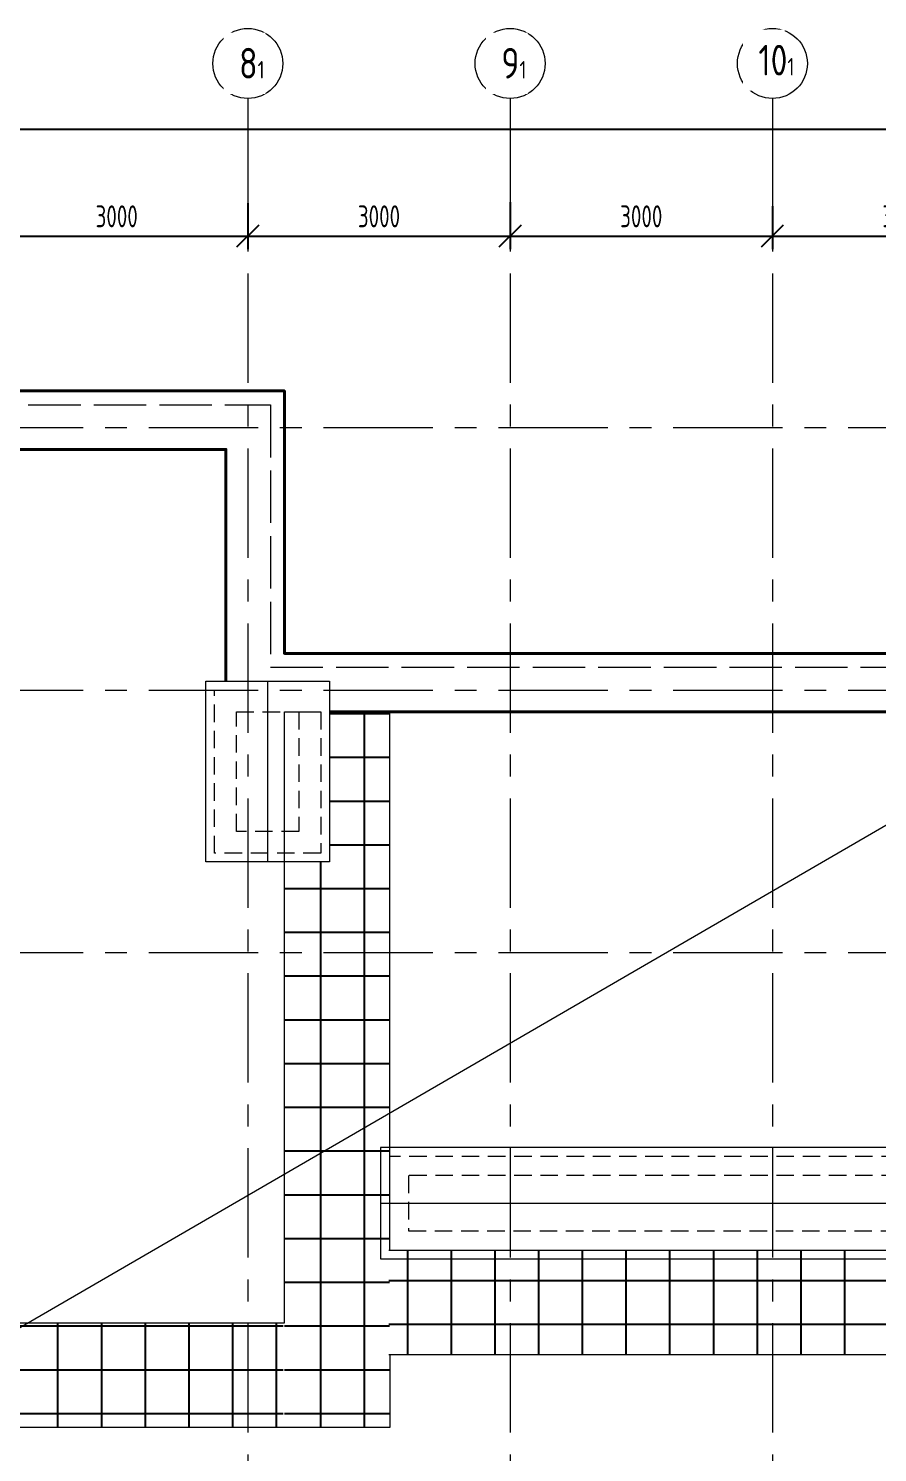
# Model space of a CAD drawing. Header units: millimetres. Extents: x -265044 to 366616, y 0 to 292181.
# Drawn here: x 207071 to 216783, y 118885 to 135163 of the extents above; entities that cross this region are included whole.
import ezdxf
from ezdxf import colors
from ezdxf.entities.mleader import LeaderData, LeaderLine
from ezdxf.math import Vec2, Vec3

# ---------------------------------------------------------------- set-up
doc = ezdxf.new("R2010")
doc.units = ezdxf.units.MM
doc.header["$MEASUREMENT"] = 0
doc.header["$PDMODE"] = 3
doc.header["$PDSIZE"] = -4
for name, pattern in [('ACAD_ISO02W100', [15, 12, -3]), ('CENTER', [2, 1.25, -0.25, 0.25, -0.25]), ('HIDDEN', [6, 4, -2])]:
    doc.linetypes.add(name, pattern=pattern)
doc.layers.get('0').update_dxf_attribs({"color": 250, "lineweight": 9})
doc.layers.get('Defpoints').update_dxf_attribs({"color": 6})
doc.layers.add('АР_Кровля дорожки', color=6, linetype='Continuous')
for name, color, linetype, lineweight in [('АР_Навесной фасад', 5, 'Continuous', 5), ('АР_Оси', 193, 'Continuous', 9), ('АР_Оси размеры', 164, 'Continuous', 9), ('АР_Отметки', 250, 'Continuous', 15), ('АР_тонкая линия', 250, 'Continuous', 0), ('перекр 0.3', 181, 'Continuous', 30), ('пунктир', 251, 'Continuous', 13)]:
    doc.layers.add(name, color=color, linetype=linetype, lineweight=lineweight)
doc.styles.add('ISOCPEUR', font='isocpeur.ttf', dxfattribs={"width": 0.7})
doc.styles.add('ГОСТ 2.304', font='isocpeur.ttf', dxfattribs={"width": 0.7})
doc.dimstyles.new('СПДС', dxfattribs={"dimscale": 100, "dimtxt": 2.5, "dimasz": 2.5, "dimexe": 1.5, "dimexo": 0, "dimgap": 1, "dimtad": 1, "dimdec": 0, "dimrnd": 1, "dimtxsty": 'ГОСТ 2.304', "dimblk": 'OBLIQUE', "dimcen": 2.5, "dimdle": 1.5, "dimadec": 0, "dimazin": 2, "dimtfac": 0.75, "dimtdec": 0, "dimtmove": 1, "dimatfit": 3, "dimfxl": 1, "dimtolj": 1, "dimarcsym": 1})

# ---------------------------------------------------------------- blocks, each defined once
blk = doc.blocks.new('_Oblique')
at = {"color": 8, "linetype": 'ByBlock', "lineweight": -2}
blk.add_line((-0.5, -0.5), (0.5, 0.5), dxfattribs=at)
blk = doc.blocks.new('*D466')
at = {"layer": 'Defpoints', "color": 0, "lineweight": 13, "ltscale": 100, "transparency": 16777216}
for p in [(206580.5529354189, 133172.8176671806), (209580.5529354189, 133167.0690190126), (209580.5529354189, 132790.7840057369)]:
    blk.add_point(p, dxfattribs=at)
at = {"layer": 'АР_Оси размеры', "color": 8, "lineweight": -2, "ltscale": 100, "transparency": 16777216}
for p, q in [((206580.5529354189, 133172.8176671806), (206580.5529354189, 132640.7840057369)), ((209580.5529354189, 133167.0690190126), (209580.5529354189, 132640.7840057369)), ((206430.5529354189, 132790.7840057369), (209730.5529354189, 132790.7840057369))]:
    blk.add_line(p, q, dxfattribs=at)
at = {"layer": 'АР_Оси размеры', "color": 8, "lineweight": -2, "ltscale": 100, "transparency": 16777216, "xscale": 250, "yscale": 250, "zscale": 250, "rotation": 180}
blk.add_blockref('_Oblique', (206580.5529354189, 132790.7840057369), dxfattribs=at)
at = {"layer": 'АР_Оси размеры', "color": 8, "lineweight": -2, "ltscale": 100, "transparency": 16777216, "xscale": 250, "yscale": 250, "zscale": 250}
blk.add_blockref('_Oblique', (209580.5529354189, 132790.7840057369), dxfattribs=at)
at = {"layer": 'АР_Оси размеры', "color": 8, "ltscale": 100, "transparency": 16777216, "insert": (208080.5529354189, 133015.7840057369), "char_height": 250, "attachment_point": 5, "style": 'ГОСТ 2.304'}
blk.add_mtext('\\A1;3000', dxfattribs=at)
blk = doc.blocks.new('*D467')
at = {"layer": 'Defpoints', "color": 0, "lineweight": 13, "ltscale": 100, "transparency": 16777216}
for p in [(209580.5529354189, 133167.0690190126), (212580.552935419, 133178.6373106604), (212580.552935419, 132790.7840057369)]:
    blk.add_point(p, dxfattribs=at)
at = {"layer": 'АР_Оси размеры', "color": 8, "lineweight": -2, "ltscale": 100, "transparency": 16777216}
for p, q in [((209580.5529354189, 133167.0690190126), (209580.5529354189, 132640.7840057369)), ((212580.552935419, 133178.6373106604), (212580.552935419, 132640.7840057369)), ((209430.5529354189, 132790.7840057369), (212730.552935419, 132790.7840057369))]:
    blk.add_line(p, q, dxfattribs=at)
at = {"layer": 'АР_Оси размеры', "color": 8, "lineweight": -2, "ltscale": 100, "transparency": 16777216, "xscale": 250, "yscale": 250, "zscale": 250, "rotation": 180}
blk.add_blockref('_Oblique', (209580.5529354189, 132790.7840057369), dxfattribs=at)
at = {"layer": 'АР_Оси размеры', "color": 8, "lineweight": -2, "ltscale": 100, "transparency": 16777216, "xscale": 250, "yscale": 250, "zscale": 250}
blk.add_blockref('_Oblique', (212580.552935419, 132790.7840057369), dxfattribs=at)
at = {"layer": 'АР_Оси размеры', "color": 8, "ltscale": 100, "transparency": 16777216, "insert": (211080.552935419, 133015.7840057369), "char_height": 250, "attachment_point": 5, "style": 'ГОСТ 2.304'}
blk.add_mtext('\\A1;3000', dxfattribs=at)
blk = doc.blocks.new('*D468')
at = {"layer": 'Defpoints', "color": 0, "lineweight": 13, "ltscale": 100, "transparency": 16777216}
for p in [(212580.552935419, 133178.6373106604), (215580.5529354191, 133132.3621719768), (215580.5529354191, 132790.7840057369)]:
    blk.add_point(p, dxfattribs=at)
at = {"layer": 'АР_Оси размеры', "color": 8, "lineweight": -2, "ltscale": 100, "transparency": 16777216}
for p, q in [((212580.552935419, 133178.6373106604), (212580.552935419, 132640.7840057369)), ((215580.5529354191, 133132.3621719768), (215580.5529354191, 132640.7840057369)), ((212430.552935419, 132790.7840057369), (215730.5529354191, 132790.7840057369))]:
    blk.add_line(p, q, dxfattribs=at)
at = {"layer": 'АР_Оси размеры', "color": 8, "lineweight": -2, "ltscale": 100, "transparency": 16777216, "xscale": 250, "yscale": 250, "zscale": 250, "rotation": 180}
blk.add_blockref('_Oblique', (212580.552935419, 132790.7840057369), dxfattribs=at)
at = {"layer": 'АР_Оси размеры', "color": 8, "lineweight": -2, "ltscale": 100, "transparency": 16777216, "xscale": 250, "yscale": 250, "zscale": 250}
blk.add_blockref('_Oblique', (215580.5529354191, 132790.7840057369), dxfattribs=at)
at = {"layer": 'АР_Оси размеры', "color": 8, "ltscale": 100, "transparency": 16777216, "insert": (214080.5529354191, 133015.7840057369), "char_height": 250, "attachment_point": 5, "style": 'ГОСТ 2.304'}
blk.add_mtext('\\A1;3000', dxfattribs=at)
blk = doc.blocks.new('*D469')
at = {"layer": 'Defpoints', "color": 0, "lineweight": 13, "ltscale": 100, "transparency": 16777216}
for p in [(215580.5529354191, 133132.3621719768), (218580.5529354193, 133132.4962742329), (218580.5529354193, 132790.7840057369)]:
    blk.add_point(p, dxfattribs=at)
at = {"layer": 'АР_Оси размеры', "color": 8, "lineweight": -2, "ltscale": 100, "transparency": 16777216}
for p, q in [((215580.5529354191, 133132.3621719768), (215580.5529354191, 132640.7840057369)), ((218580.5529354193, 133132.4962742329), (218580.5529354193, 132640.7840057369)), ((215430.5529354191, 132790.7840057369), (218730.5529354193, 132790.7840057369))]:
    blk.add_line(p, q, dxfattribs=at)
at = {"layer": 'АР_Оси размеры', "color": 8, "lineweight": -2, "ltscale": 100, "transparency": 16777216, "xscale": 250, "yscale": 250, "zscale": 250, "rotation": 180}
blk.add_blockref('_Oblique', (215580.5529354191, 132790.7840057369), dxfattribs=at)
at = {"layer": 'АР_Оси размеры', "color": 8, "lineweight": -2, "ltscale": 100, "transparency": 16777216, "xscale": 250, "yscale": 250, "zscale": 250}
blk.add_blockref('_Oblique', (218580.5529354193, 132790.7840057369), dxfattribs=at)
at = {"layer": 'АР_Оси размеры', "color": 8, "ltscale": 100, "transparency": 16777216, "insert": (217080.5529354192, 133015.7840057369), "char_height": 250, "attachment_point": 5, "style": 'ГОСТ 2.304'}
blk.add_mtext('\\A1;3000', dxfattribs=at)
blk = doc.blocks.new('*D480')
at = {"layer": 'Defpoints', "color": 0, "lineweight": 13, "ltscale": 100, "transparency": 16777216}
for p in [(188580.552935419, 134013.1513644527), (252090.5529354193, 134013.1513644527), (252090.5529354193, 134013.1513644527)]:
    blk.add_point(p, dxfattribs=at)
at = {"layer": 'АР_Оси размеры', "color": 8, "lineweight": -2, "ltscale": 100, "transparency": 16777216}
for p, q in [((188580.552935419, 134013.1513644527), (188580.552935419, 134163.1513644527)), ((252090.5529354193, 134013.1513644527), (252090.5529354193, 134163.1513644527)), ((188430.552935419, 134013.1513644527), (252240.5529354193, 134013.1513644527))]:
    blk.add_line(p, q, dxfattribs=at)
at = {"layer": 'АР_Оси размеры', "color": 8, "lineweight": -2, "ltscale": 100, "transparency": 16777216, "xscale": 250, "yscale": 250, "zscale": 250, "rotation": 180}
blk.add_blockref('_Oblique', (188580.552935419, 134013.1513644527), dxfattribs=at)
at = {"layer": 'АР_Оси размеры', "color": 8, "lineweight": -2, "ltscale": 100, "transparency": 16777216, "xscale": 250, "yscale": 250, "zscale": 250}
blk.add_blockref('_Oblique', (252090.5529354193, 134013.1513644527), dxfattribs=at)
at = {"layer": 'АР_Оси размеры', "color": 8, "ltscale": 100, "transparency": 16777216, "insert": (220335.5529354191, 134238.1513644527), "char_height": 250, "attachment_point": 5, "style": 'ГОСТ 2.304'}
blk.add_mtext('\\A1;63510', dxfattribs=at)
blk = doc.blocks.new('_DotSmall')
at = {"color": 8, "linetype": 'ByBlock', "const_width": 0.5}
blk.add_lwpolyline([(-0.0625, 0, 1), (0.0625, 0, 1)], format="xyb", close=True, dxfattribs=at)

msp = doc.modelspace()

# ---------------------------------------------------------------- hatches: boundary and pattern name
at = {"layer": 'АР_Кровля дорожки', "ltscale": 120}
h = msp.add_hatch(dxfattribs=at)
h.set_pattern_fill('ANSI37', color=8, scale=4000, angle=45, double=1)
h.set_pattern_definition([(90, (675914.4876850913, 142332.1885270583), (-500.0000000000001, 0), []), (180, (675914.4876850913, 142332.1885270583), (-2.842170943040401e-14, -500), [])])
h.paths.add_polyline_path([(210414.297662932, 127350.6824583524), (210414.297662932, 127350.7311827526), (210001.6152033409, 127350.8391964947), (210001.6152033409, 127350.6824583524)])
h.paths.add_polyline_path([(210514.297662932, 127350.7050091803), (210514.297662932, 125635.6824583525), (210001.6152033408, 125635.6824583525), (210001.6152033408, 119170.5891826087), (211203.2447275128, 119170.275706324), (211199.2976616932, 127350.5257202101)])
h = msp.add_hatch(dxfattribs=at)
h.set_pattern_fill('ANSI37', color=8, scale=4000, angle=45, double=1)
h.set_pattern_definition([(90, (675908.4347509111, 142352.9170337539), (-500.0000000000001, 0), []), (180, (675908.4347509111, 142352.9170337539), (-2.842170943040401e-14, -500), [])])
h.paths.add_polyline_path([(211193.2447275129, 120000.7285066956), (211193.5582037976, 121198.4109650479), (224911.4014656552, 121198.4109650478), (224911.0879893706, 120000.7285066956)])
h = msp.add_hatch(dxfattribs=at)
h.set_pattern_fill('ANSI37', color=8, scale=4000, angle=45, double=1)
h.set_pattern_definition([(90, (675908.4347509111, 142332.1885270583), (-500.0000000000001, 0), []), (180, (675908.4347509111, 142332.1885270583), (-2.842170943040401e-14, -500), [])])
h.paths.add_polyline_path([(194730.1838804692, 119170.4324444664), (194730.4973567539, 120368.1149028186), (209984.7402244814, 120368.1149028186), (209984.4267481968, 119170.4324444663)])

# ---------------------------------------------------------------- linework, layer by layer
at = {"layer": 'АР_Навесной фасад', "color": 8, "lineweight": 40, "ltscale": 100}
msp.add_lwpolyline([(200159.2976629318, 131020.6824583526), (209999.2976629318, 131020.6824583528), (209999.2976629318, 128020.6824583525), (218159.2976629321, 128020.6824583525), (218159.2976629321, 131530.6824583526), (226499.8455138294, 131530.6824583526), (226499.2976629321, 128020.6824583525), (252509.2976629367, 128020.6824583401)], dxfattribs=at)
for points in [[(210514.297662932, 127350.6824583524), (218829.2976629321, 127350.6824583523), (218829.2976629321, 130860.6931032051), (225829.5747516663, 130860.6718134995), (225829.0205741979, 127350.5193614235), (251839.291336361, 127350.5406511167), (251839.2976629321, 118850.6824583525), (248329.2976629321, 118850.6824583525), (248329.2976629321, 115850.682458354), (218814.2976629322, 115850.6824583525), (218814.2976629322, 114910.6824583525, -0.1713588119262615), (216282.8588345423, 109248.2387112, -0.1904546233486775), (210087.5296766416, 106369.3739539183), (209329.1764935603, 106369.3739539183), (209329.1764935595, 101865.6824583516), (212459.1764935402, 101865.6824583534), (212459.1764935791, 98935.68245835433), (213339.221939284, 98935.68245835433)], [(215580.2167399635, 97095.71320583204), (215579.297662932, 92065.68245835253), (211649.1764935597, 92065.68245835253), (211649.1764935597, 91935.68138449261), (206259.1701451059, 91935.674149347), (206259.1811309354, 83485.68559996318), (202013.7364520221, 83485.68095693109), (201477.2719888532, 83485.6803273118), (200459.2985688957, 83485.67915851556), (200459.2979649198, 82685.68245835847), (194899.1764935597, 82685.68245834665), (194899.1764935597, 106850.6824583528), (188829.2976629323, 106850.6824583524), (188829.2976629316, 118350.6824583525), (192396.5353404405, 118350.6824583526), (192396.3428414403, 119165.7047156411, -0.2171189779390038), (194788.9267451151, 124405.1252073728, -0.1455457966776048), (200018.6459130412, 126784.0039217174), (200829.2976629318, 126784.0039217174), (200829.2976629318, 130350.6824583524), (209329.2976629318, 130350.6824583526), (209329.2976629318, 127700.6824583525)]]:
    msp.add_lwpolyline(points, format="xyb", dxfattribs=at)
at = {"layer": 'АР_Оси', "color": 8, "linetype": 'CENTER', "ltscale": 1000}
for p, q in [((209580.5529354189, 134363.1513644527), (209580.5529354189, 78630.8028007622)), ((212580.552935419, 134363.1513644526), (212580.552935419, 78630.8028007622)), ((215580.5529354191, 134363.1513644527), (215580.5529354191, 78630.8028007622)), ((182446.8590039455, 130600.6824583525), (265625.2610586646, 130600.6824583525)), ((182446.8590039455, 127600.6824583525), (265625.2610586646, 127600.6824583525)), ((182446.8590039455, 124600.6824583525), (265625.2610586646, 124600.6824583525))]:
    msp.add_line(p, q, dxfattribs=at)
at = {"layer": 'АР_Оси', "color": 8, "ltscale": 0.5}
for centre in [(209580.5529354187, 134763.1513644527), (212580.5529354188, 134763.1513644527), (215580.5529354189, 134763.1513644527)]:
    msp.add_circle(centre, 400, dxfattribs=at)
at = {"layer": 'АР_тонкая линия', "color": 8, "ltscale": 100}
for p, q in [((209806.7976629319, 127700.6824583525), (209806.7976629319, 125635.6824583525)), ((203570.5529354189, 118342.5929895257), (218829.0876040734, 127189.6373332104)), ((211099.2976616931, 121734.3308813577), (217927.0815434687, 121734.3308813577))]:
    msp.add_line(p, q, dxfattribs=at)
for points in [[(210514.297662932, 127700.6824583525), (210514.297662932, 125635.6824583525), (209099.2976629318, 125635.6824583525), (209099.2976629318, 127700.6824583525), (210514.297662932, 127700.6824583525)], [(210001.6152033408, 120368.1149028187), (210001.6152033408, 127350.6824583524)], [(210001.6152033408, 127350.6824583524), (210414.297662932, 127350.6824583524)], [(210514.297662932, 127350.6824583524), (211199.2976616932, 127350.6824583524), (211199.2976616931, 121198.4109650478)], [(217927.0804971285, 122370.3184592047), (211099.2976616931, 122370.2470173722), (211099.2976616931, 121098.4147453432), (217927.0780236935, 121098.1744228254)], [(211193.2447275129, 121198.4109650479), (211193.2447275129, 121198.4109650479), (224911.2447275129, 121198.4109650479)], [(204219.1408813379, 119170.4324444663), (194730.3406186116, 119170.4324444663), (194730.3406186116, 120368.1149028187), (210001.6152033408, 120368.1149028185)], [(211203.2447275128, 120000.7285066955), (211203.2447275128, 119170.4324444663), (205410.7447275129, 119170.4324444663)], [(224911.2447275129, 120000.7285066955), (211193.2447275129, 120000.7285066955)]]:
    msp.add_lwpolyline(points, dxfattribs=at)
at = {"layer": 'перекр 0.3', "color": 8, "linetype": 'HIDDEN', "lineweight": 5, "ltscale": 50}
msp.add_line((209806.7976629319, 127700.6824583525), (209806.7976629319, 125635.6824583525), dxfattribs=at)
for points in [[(210514.297662932, 127700.6824583525), (210514.297662932, 125635.6824583525), (209099.2976629318, 125635.6824583525), (209099.2976629318, 127700.6824583525), (210514.297662932, 127700.6824583525)], [(210414.297662932, 127350.6824583525), (210414.297662932, 125735.6824583525), (209199.2976629318, 125735.6824583525), (209199.2976629318, 127600.6824583525), (209329.2976629318, 127600.6824583525)], [(217927.0815434687, 122270.3184592102), (211199.2976616931, 122270.2480637069), (211199.2976616931, 121198.41122563), (217927.0815434687, 121198.1744227634)], [(217927.083845417, 122050.3184592223), (211419.2976616931, 122050.2503656431), (211419.2976616931, 121418.4034822609), (217927.089286974, 121418.1744226272)]]:
    msp.add_lwpolyline(points, dxfattribs=at)
msp.add_lwpolyline([(209449.2976629318, 127350.6824583525), (210164.297662932, 127350.6824583525), (210164.297662932, 125985.6824583525), (209449.2976629318, 125985.6824583525)], close=True, dxfattribs=at)
at = {"layer": 'пунктир', "color": 8, "linetype": 'ACAD_ISO02W100', "ltscale": 50}
msp.add_lwpolyline([(194259.1764935597, 82045.68245834528), (194259.1764935597, 106340.6824583526), (188319.2976629319, 106340.6824583522), (188319.297662931, 118860.6824583525), (191829.0748086269, 118860.6824583527), (191829.0748086269, 119160.6824583526, -0.2153268967085065), (194373.7557407423, 124795.5918139197, -0.1501518204654801), (200029.376010914, 127350.9053126575), (200319.2976629318, 127350.9053126575), (200319.2976629318, 130860.6824583526), (209839.2976629318, 130860.6824583528), (209839.2976629318, 127860.6824583525), (218319.2976629321, 127860.6824583525), (218319.2976629321, 131370.6824583526), (226339.8205386202, 131370.6824583526), (226339.2726877229, 127860.6824583526), (252349.2976629367, 127860.6824583402)], format="xyb", dxfattribs=at)

# ---------------------------------------------------------------- dimensions: what is measured, and where the dimension line sits
at = {"layer": 'АР_Оси размеры', "color": 8, "ltscale": 100}
for base, p1, p2, picture, middle in [((209580.5529354189, 132790.7840057369), (206580.5529354189, 133172.8176671806), (209580.5529354189, 133167.0690190126), '*D466', (208080.5529354189, 133015.7840057369)), ((212580.552935419, 132790.7840057369), (209580.5529354189, 133167.0690190126), (212580.552935419, 133178.6373106604), '*D467', (211080.552935419, 133015.7840057369)), ((215580.5529354191, 132790.7840057369), (212580.552935419, 133178.6373106604), (215580.5529354191, 133132.3621719768), '*D468', (214080.5529354191, 133015.7840057369)), ((218580.5529354193, 132790.7840057369), (215580.5529354191, 133132.3621719768), (218580.5529354193, 133132.4962742329), '*D469', (217080.5529354192, 133015.7840057369))]:
    dim = msp.add_linear_dim(base=base, p1=p1, p2=p2, dimstyle='СПДС', override={"dimclrd": 8, "dimclre": 8, "dimclrt": 8}, dxfattribs=at)
    dim.commit()
    dim.dimension.update_dxf_attribs({"geometry": picture, "text_midpoint": middle})

# ---------------------------------------------------------------- leaders
at = {"layer": 'АР_Отметки', "color": 8}
ml = msp.add_multileader_mtext('Standard', dxfattribs=at)
ml.set_content('Л.4', color=8, style='ISOCPEUR')
ml.set_leader_properties(color=8, linetype='Continuous', lineweight=-1)
ml.set_arrow_properties(name='DOTSMALL')
ml.build(insert=Vec2(0, 0))
ml.multileader.update_dxf_attribs({"has_text_frame": 1, "text_left_attachment_type": 4, "text_right_attachment_type": 4, "dogleg_length": 100, "arrow_head_size": 180})
ctx = ml.context
ctx.base_point, ctx.char_height, ctx.arrow_head_size, ctx.landing_gap_size, ctx.plane_origin = Vec3(219850.3772628987, 129601.5848165639), 250, 180, 50, Vec3(247234.1016750127, 117978.4653365304)
ctx.left_attachment, ctx.right_attachment = 4, 4
notes = []
notes.append((ctx, [(0, (0, 0, 0), (0, 0), (1, 0), 1, [])]))
ctx.mtext.insert, ctx.mtext.width, ctx.mtext.line_spacing_style, ctx.mtext.flow_direction = Vec3(219900.3772628987, 129934.9181498972), 852.6970314602484, 2, 5
ml = msp.add_multileader_mtext('Standard', dxfattribs=at)
ml.set_content('+11,550', color=8, style='ISOCPEUR')
ml.set_leader_properties(color=8, linetype='Continuous', lineweight=-1)
ml.set_arrow_properties(name='DOTSMALL')
ml.build(insert=Vec2(0, 0))
ml.multileader.update_dxf_attribs({"has_text_frame": 1, "text_left_attachment_type": 4, "text_right_attachment_type": 4, "dogleg_length": 100, "arrow_head_size": 180})
ctx = ml.context
ctx.base_point, ctx.char_height, ctx.arrow_head_size, ctx.landing_gap_size, ctx.plane_origin = Vec3(219245.8889254558, 128951.1987393774), 250, 180, 50, Vec3(217084.6765553873, 128359.953165892)
ctx.left_attachment, ctx.right_attachment = 4, 4
notes.append((ctx, [(0, (0, 0, 0), (0, 0), (1, 0), 1, [])]))
ctx.mtext.insert, ctx.mtext.width, ctx.mtext.line_spacing_style, ctx.mtext.flow_direction = Vec3(219295.8889254558, 129284.5320727107), 852.6970314602484, 2, 5
ml = msp.add_multileader_mtext('Standard', dxfattribs=at)
ml.set_content('+11,550', color=8, style='ISOCPEUR')
ml.set_leader_properties(color=8, linetype='Continuous', lineweight=-1)
ml.set_arrow_properties(name='DOTSMALL')
ml.build(insert=Vec2(0, 0))
ml.multileader.update_dxf_attribs({"has_text_frame": 1, "text_left_attachment_type": 4, "text_right_attachment_type": 4, "dogleg_length": 100, "arrow_head_size": 180})
ctx = ml.context
ctx.base_point, ctx.char_height, ctx.arrow_head_size, ctx.landing_gap_size, ctx.plane_origin = Vec3(219245.8889254558, 128951.1987393774), 250, 180, 50, Vec3(217084.6765553873, 128359.953165892)
ctx.left_attachment, ctx.right_attachment = 4, 4
notes.append((ctx, [(0, (0, 0, 0), (0, 0), (1, 0), 1, [])]))
ctx.mtext.insert, ctx.mtext.width, ctx.mtext.line_spacing_style, ctx.mtext.flow_direction = Vec3(219295.8889254558, 129284.5320727107), 852.6970314602484, 2, 5
ml = msp.add_multileader_mtext('Standard', dxfattribs=at)
ml.set_content('+13,200', color=8, style='ISOCPEUR')
ml.set_leader_properties(color=8, linetype='Continuous', lineweight=-1)
ml.set_arrow_properties(name='DOTSMALL')
ml.build(insert=Vec2(0, 0))
ml.multileader.update_dxf_attribs({"has_text_frame": 1, "text_left_attachment_type": 4, "text_right_attachment_type": 4, "dogleg_length": 100, "arrow_head_size": 180})
ctx = ml.context
ctx.base_point, ctx.char_height, ctx.arrow_head_size, ctx.landing_gap_size, ctx.plane_origin = Vec3(224401.7393452308, 128884.7482140392), 250, 180, 50, Vec3(222084.6765553873, 129104.953165892)
ctx.left_attachment, ctx.right_attachment = 4, 4
notes.append((ctx, [(0, (0, 0, 0), (0, 0), (1, 0), 1, [])]))
ctx.mtext.insert, ctx.mtext.width, ctx.mtext.line_spacing_style, ctx.mtext.flow_direction = Vec3(224451.7393452308, 129218.0815473725), 852.6970314602484, 2, 5
ml = msp.add_multileader_mtext('Standard', dxfattribs=at)
ml.set_content('+13,340', color=8, style='ISOCPEUR')
ml.set_leader_properties(color=8, linetype='Continuous', lineweight=-1)
ml.set_arrow_properties(name='DOTSMALL')
ml.build(insert=Vec2(0, 0))
ml.multileader.update_dxf_attribs({"has_text_frame": 1, "text_left_attachment_type": 4, "text_right_attachment_type": 4, "dogleg_length": 100, "arrow_head_size": 180})
ctx = ml.context
ctx.base_point, ctx.char_height, ctx.arrow_head_size, ctx.landing_gap_size, ctx.plane_origin = Vec3(224285.9490200104, 127292.942894895), 250, 180, 50, Vec3(222767.0739934937, 127587.8283236614)
ctx.left_attachment, ctx.right_attachment = 4, 4
notes.append((ctx, [(0, (0, 0, 0), (0, 0), (1, 0), 1, [])]))
ctx.mtext.insert, ctx.mtext.width, ctx.mtext.line_spacing_style, ctx.mtext.flow_direction = Vec3(224335.9490200104, 127626.2762282284), 852.6970314602484, 2, 5
for ctx, leaders in notes:
    for number, flags, end, landing, length, lines in leaders:
        leader = LeaderData()
        leader.index, (leader.has_last_leader_line, leader.has_dogleg_vector, leader.attachment_direction) = number, flags
        leader.last_leader_point, leader.dogleg_vector, leader.dogleg_length = Vec3(end), Vec3(landing), length
        for number, points, colour, breaks in lines:
            line = LeaderLine()
            line.index, line.vertices, line.color, line.breaks = number, Vec3.list(points), colors.encode_raw_color(colour), breaks
            leader.lines.append(line)
        ctx.leaders.append(leader)

# ---------------------------------------------------------------- next in the draw order: texts
at = {"layer": 'АР_Оси', "color": 8, "char_height": 350, "width": 123.8670816197991, "attachment_point": 1, "line_spacing_factor": 1.149209049011902, "style": 'ГОСТ 2.304', "bg_fill": 2}
for s, insert in [('{\\W0.8;8\\H0.57143x;1}', (209480.7322633793, 134940.9301818186)), ('{\\W0.8;9\\H0.57143x;1}', (212480.7322633794, 134940.9301818186)), ('{\\W0.8;10\\H0.57143x;1}', (215420.3394123511, 134976.0821814439))]:
    msp.add_mtext(s, dxfattribs=dict(at, insert=insert))

# ---------------------------------------------------------------- next in the draw order: dimensions: what is measured, and where the dimension line sits
at = {"layer": 'АР_Оси размеры', "color": 8, "ltscale": 100}
dim = msp.add_linear_dim(base=(252090.5529354193, 134013.1513644527), p1=(188580.552935419, 134013.1513644527), p2=(252090.5529354193, 134013.1513644527), dimstyle='СПДС', override={"dimclrd": 8, "dimclre": 8, "dimclrt": 8}, dxfattribs=at)
dim.commit()
dim.dimension.update_dxf_attribs({"geometry": '*D480', "text_midpoint": (220335.5529354191, 134238.1513644527)})

doc.saveas('drawing.dxf')
